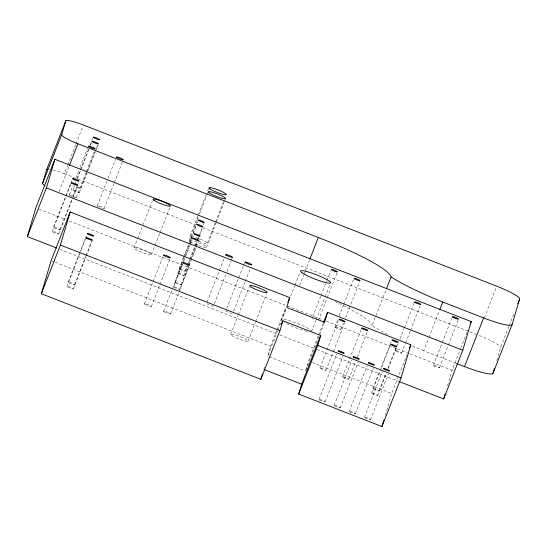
<?xml version="1.0" encoding="UTF-8"?>
<svg xmlns="http://www.w3.org/2000/svg" width="547" height="547" viewBox="0 0 547 547"><rect width="100%" height="100%" fill="white"/><g stroke="black" fill="none" stroke-linecap="round" stroke-linejoin="round"><path stroke-width="0.41" stroke-dasharray="2.73 2.05" d="M276.768 330.566L270.608 346.265L267.681 356.186L277.527 331.058M305.759 370.182L308.46 361.027L318.306 335.899M385.3 415.262L391.72 393.491L406.804 355.017M447.542 385.826L452.13 370.271L460.437 349.068M496.779 360.48L500.553 347.68L508.867 326.477M52.997 169.967A18.167 2.557 21.4 0 1 64.341 173.707L67.418 165.857M67.725 165.071L75.725 144.654M76.033 143.868L82.802 126.596M59.117 191.655L68.963 166.527M53.524 227.265L65.531 196.64M65.838 195.853L70.454 184.079M70.761 183.293L71.992 180.148M52.293 231.449L65.831 196.899M66.139 196.12L71.062 183.553M69.305 194.828L72.997 185.406M75.766 178.336L78.843 170.486M80.074 167.348L87.458 148.497M74.789 184.264L75.712 181.912M76.942 178.766L88.635 148.934M90.173 145.003L92.942 137.94M72.936 190.021L74.474 186.096M77.551 178.247L80.628 170.39M80.935 169.611L88.935 149.194M90.474 145.27L91.705 142.124M59.965 229.774L71.657 199.935M72.888 196.79L76.888 186.589M77.195 185.802L78.734 181.877M58.727 233.959L72.266 199.409M72.573 198.623L77.189 186.848M76.224 197.522L86.07 172.401M86.378 171.614L94.07 151.984M80.607 188.346L95.069 151.437M96.299 148.299L97.53 145.16M79.37 192.53L87.062 172.9M87.37 172.12L95.369 151.704M95.677 150.917L98.139 144.634M97.325 205.693L106.87 181.351M108.101 178.213L115.485 159.368M68.163 282.197L79.24 253.931M79.547 253.152L85.086 239.012M85.394 238.232L86.932 234.301M66.925 286.389L85.394 239.278M104.245 208.386L114.091 183.266M114.398 182.479L122.405 162.062M74.597 284.707L85.674 256.44M85.982 255.654L91.52 241.521M73.36 288.898L85.982 256.707M86.289 255.921L92.135 241.001M133.981 247.941L137.365 239.306M137.673 238.519L152.449 200.831M151.396 254.731L154.78 246.095M155.088 245.309L159.703 233.528M160.011 232.742L170.165 206.834M144.429 303.715L152.736 282.519M153.044 281.732L162.897 256.605M151.348 306.416L159.656 285.213M159.963 284.426L169.809 259.305M189.843 236.468L197.843 216.051M198.151 215.265L206.151 194.855M207.689 190.93L208.612 188.571M189.084 240.475L196.776 220.844M197.084 220.058L198.315 216.92M199.546 213.774L206.622 195.717M206.93 194.93L207.853 192.578M179.04 268.707L183.348 257.712M183.655 256.926L188.271 245.152M189.501 242.006L197.501 221.597M177.741 273.11L188.818 244.844M189.125 244.058L192.817 234.636M193.125 233.856L196.202 226M163.656 311.216L171.963 290.013M172.271 289.226L182.124 264.098M174.972 282.478L182.356 263.633M182.664 262.854L184.51 258.136M184.818 257.357L189.741 244.789M190.048 244.003L193.433 235.367M173.672 286.888L182.595 264.119M183.826 260.981L184.749 258.622M185.98 255.483L189.98 245.275M190.288 244.488L192.134 239.777M185.187 271.1L187.341 265.603M187.648 264.816L189.494 260.105M189.802 259.326L194.725 246.759M195.033 245.972L196.879 241.261M197.187 240.482L198.417 237.336M199.648 234.198L202.11 227.914M203.34 224.776L203.956 223.203M183.881 275.51L187.58 266.088M188.811 262.95L190.041 259.804M190.349 259.018L197.118 241.747M198.349 238.608L198.964 237.036M199.272 236.249L202.657 227.614L468.902 331.455M181.119 284.878L188.503 266.033M188.811 265.247L190.657 260.536M190.965 259.75L195.888 247.189M196.195 246.403L198.041 241.692M198.349 240.906L199.887 236.981M179.819 289.288L188.742 266.512M189.05 265.733L196.127 247.668M196.435 246.882L198.588 241.391M170.575 313.91L178.883 292.713M179.19 291.927L189.036 266.799M207.251 243.258L215.258 222.841M215.566 222.055L223.566 201.645M206.492 247.265L216.031 222.923M216.338 222.137L224.038 202.506M224.345 201.72L225.268 199.368M207.169 301.718L224.092 258.533M214.397 303.626L225.781 274.573M227.012 271.435L231.012 261.227M231.319 260.44L232.243 258.088M226.704 308.426L238.396 278.587M238.704 277.808L243.319 266.027M243.627 265.24L244.55 262.888M233.624 311.127L245.008 282.074M245.316 281.288L250.239 268.721M230.649 334.374L238.034 315.53M238.342 314.744L249.117 287.264M248.065 341.164L255.449 322.32M255.757 321.533L266.526 294.054M277.076 329.779L285.691 307.79M285.76 308.699L281.452 319.694A16.171 2.277 21.4 0 1 295.859 322.88A16.171 2.277 21.4 0 1 311.462 330.976M290.683 296.139L294.683 285.931M294.99 285.144L300.221 271.797M277.835 330.272L286.457 308.289M263.777 369.41L264.7 367.058M299.558 285.404L303.558 275.196M303.865 274.416L304.788 272.057M305.096 271.271L309.711 259.497M312.775 316.583L320.774 296.166M321.082 295.38L326.621 281.247M326.928 280.461L330.62 271.038M311.578 331.441L315.886 320.446M316.193 319.667L324.809 297.677M325.116 296.891L330.039 284.331M318.306 320.549L326.921 298.559M327.229 297.78L337.075 272.652M318.614 335.113L323.229 323.339M305.841 370.155L324.303 323.045M334.867 327.003L337.636 319.94M339.174 316.016L343.482 305.021M343.789 304.235L353.328 279.893M319.872 367.933L338.34 320.822M341.013 329.403L343.475 323.12M345.629 317.622L359.782 281.507M326.019 370.333L333.096 352.268M333.403 351.489L344.788 322.436M318.983 399.536L336.836 353.998M325.13 401.936L342.983 356.391M342.579 376.787L361.047 329.677M334.128 405.443L351.974 359.899M348.726 379.187L355.502 361.909M357.348 357.198L367.502 331.291M387.577 334.463A73.243 10.318 21.4 0 1 372.015 325.622L386.168 289.507M340.275 407.836L358.121 362.299M349.266 411.344L367.112 365.806M355.413 413.744L373.259 368.199M372.863 388.596L379.632 371.317M380.862 368.179L389.785 345.41M390.093 344.624L391.324 341.485M371.557 392.999L390.332 345.102M364.405 417.245L382.25 371.707M379.009 390.989L385.779 373.717M387.932 368.22L395.932 347.803M396.24 347.017L397.778 343.092M377.703 395.399L386.326 373.41M388.172 368.699L396.172 348.289M395.467 350.634L396.39 348.275M397.621 345.136L398.237 343.564M400.083 338.853L404.083 328.644M404.39 327.865L414.236 302.737M370.551 419.645L388.397 374.1M401.614 353.027L405.306 343.605M405.614 342.819L410.229 331.044M410.537 330.258L420.075 305.917M455.897 363.249L423.699 350.695L428.622 338.128M428.93 337.342L439.391 310.648M433.333 365.389L441.949 343.407M442.256 342.62L451.795 318.279M439.48 367.789L448.096 345.8M448.403 345.013L458.249 319.892M460.745 348.289L467.829 330.224M484.416 317.588L496.416 286.963M509.175 325.691L514.098 313.13M64.341 173.707L74.672 177.734M77.852 178.978L195.484 224.844M469.702 331.762L477.647 334.86M38.994 209.18L65.257 219.429M69.243 220.974L323.174 319.988M326.361 321.233L409.149 353.512M409.942 353.82L452.13 370.271M59.985 249.323L278.895 334.675M279.695 334.983L316.31 349.266M317.103 349.574L398.298 381.232M51.89 260.987L54.276 261.917M55.069 262.225L270.608 346.265M312.426 362.572L391.72 393.491M269.261 356.801L305.534 370.941M335.126 301.5A78.618 11.077 21.4 0 1 338.47 303.106M339.126 303.428A78.618 11.077 21.4 0 1 372.015 325.622M192.455 238.54A9.347 1.32 21.4 0 1 194.035 236.926A9.347 1.32 21.4 0 1 206.889 242.649A9.347 1.32 21.4 0 1 198.917 241.412M77.524 186.623A3.453 0.485 21.4 0 1 80.532 188.407A3.453 0.485 21.4 0 1 76.156 187.101A3.453 0.485 21.4 0 1 74.672 185.768M423.699 350.695A73.243 10.318 21.4 0 1 411.412 345.601M479.213 335.482A25.695 3.617 21.4 0 1 500.553 347.68M49.319 169.221A18.167 2.557 21.4 0 1 49.941 169.317M307.127 331.366A16.171 2.277 21.4 0 1 284.748 322.593M213.474 305.985A3.713 0.526 21.4 0 1 210.766 305.472A3.713 0.526 21.4 0 1 206.944 303.715M232.16 313.554A3.713 0.526 21.4 0 1 227.381 311.893A3.713 0.526 21.4 0 1 226.321 310.71M313.581 319.14A3.296 0.465 21.4 0 1 312.501 318.532M190.062 241.562A9.347 1.32 21.4 0 0 205.139 247.442A9.347 1.32 21.4 0 0 198.164 242.601A9.347 1.32 21.4 0 0 190.062 241.562M73.298 190.424A3.453 0.485 21.4 0 0 78.871 192.599A3.453 0.485 21.4 0 0 76.286 190.807A3.453 0.485 21.4 0 0 73.298 190.424M97.715 206.123A3.713 0.526 21.4 0 0 103.711 208.462A3.713 0.526 21.4 0 0 100.935 206.534A3.713 0.526 21.4 0 0 97.715 206.123M69.695 195.258A3.713 0.526 21.4 0 0 75.684 197.597A3.713 0.526 21.4 0 0 72.915 195.669A3.713 0.526 21.4 0 0 69.695 195.258M134.965 249.029A9.347 1.32 21.4 0 0 150.042 254.909A9.347 1.32 21.4 0 0 143.061 250.068A9.347 1.32 21.4 0 0 134.965 249.029M53.886 227.661A3.453 0.485 21.4 0 0 59.459 229.836A3.453 0.485 21.4 0 0 56.881 228.051A3.453 0.485 21.4 0 0 53.886 227.661M52.656 231.853A3.453 0.485 21.4 0 0 58.228 234.027A3.453 0.485 21.4 0 0 55.644 232.236A3.453 0.485 21.4 0 0 52.656 231.853M433.675 365.772A3.296 0.465 21.4 0 0 439.002 367.851A3.296 0.465 21.4 0 0 436.54 366.141A3.296 0.465 21.4 0 0 433.675 365.772M395.816 351.017A3.296 0.465 21.4 0 0 401.136 353.095A3.296 0.465 21.4 0 0 398.674 351.386A3.296 0.465 21.4 0 0 395.816 351.017M174.014 287.271A3.296 0.465 21.4 0 0 179.341 289.349A3.296 0.465 21.4 0 0 176.879 287.64A3.296 0.465 21.4 0 0 174.014 287.271M178.083 273.5A3.296 0.465 21.4 0 0 183.409 275.572A3.296 0.465 21.4 0 0 180.941 273.862A3.296 0.465 21.4 0 0 178.083 273.5M179.382 269.09A3.296 0.465 21.4 0 0 184.708 271.162A3.296 0.465 21.4 0 0 182.247 269.452A3.296 0.465 21.4 0 0 179.382 269.09M175.32 282.867A3.296 0.465 21.4 0 0 180.64 284.939A3.296 0.465 21.4 0 0 178.178 283.23A3.296 0.465 21.4 0 0 175.32 282.867M335.208 327.386A3.296 0.465 21.4 0 0 340.535 329.465A3.296 0.465 21.4 0 0 338.073 327.756A3.296 0.465 21.4 0 0 335.208 327.386M144.818 304.146A3.713 0.526 21.4 0 0 150.815 306.484A3.713 0.526 21.4 0 0 148.039 304.563A3.713 0.526 21.4 0 0 144.818 304.146M164.045 311.646A3.713 0.526 21.4 0 0 170.035 313.985A3.713 0.526 21.4 0 0 167.266 312.057A3.713 0.526 21.4 0 0 164.045 311.646M373.204 388.979A3.296 0.465 21.4 0 0 378.531 391.05A3.296 0.465 21.4 0 0 376.069 389.341A3.296 0.465 21.4 0 0 373.204 388.979M371.905 393.389A3.296 0.465 21.4 0 0 377.232 395.46A3.296 0.465 21.4 0 0 374.763 393.751A3.296 0.465 21.4 0 0 371.905 393.389M364.746 417.634A3.296 0.465 21.4 0 0 370.073 419.706A3.296 0.465 21.4 0 0 367.611 417.997A3.296 0.465 21.4 0 0 364.746 417.634M349.608 411.727A3.296 0.465 21.4 0 0 354.935 413.805A3.296 0.465 21.4 0 0 352.473 412.096A3.296 0.465 21.4 0 0 349.608 411.727M334.47 405.826A3.296 0.465 21.4 0 0 339.796 407.898A3.296 0.465 21.4 0 0 337.328 406.195A3.296 0.465 21.4 0 0 334.47 405.826M319.332 399.925A3.296 0.465 21.4 0 0 324.658 401.997A3.296 0.465 21.4 0 0 322.19 400.288A3.296 0.465 21.4 0 0 319.332 399.925M320.221 368.316A3.296 0.465 21.4 0 0 325.54 370.394A3.296 0.465 21.4 0 0 323.079 368.685A3.296 0.465 21.4 0 0 320.221 368.316M342.928 377.17A3.296 0.465 21.4 0 0 348.254 379.249A3.296 0.465 21.4 0 0 345.786 377.539A3.296 0.465 21.4 0 0 342.928 377.17M231.634 335.461A9.347 1.32 21.4 0 0 246.711 341.342A9.347 1.32 21.4 0 0 239.73 336.501A9.347 1.32 21.4 0 0 231.634 335.461M68.525 282.601A3.453 0.485 21.4 0 0 74.098 284.775A3.453 0.485 21.4 0 0 71.52 282.984A3.453 0.485 21.4 0 0 68.525 282.601M67.288 286.792A3.453 0.485 21.4 0 0 72.86 288.966A3.453 0.485 21.4 0 0 70.283 287.175A3.453 0.485 21.4 0 0 67.288 286.792"/><path stroke-width="0.82" d="M45.059 185.857A18.167 2.557 21.4 0 1 42.611 183.375L46.686 169.57L65.763 120.887A18.167 2.557 21.4 0 1 83.417 125.024L496.724 286.177A25.695 3.617 21.4 0 1 519.636 298.997L512.074 324.603L492.997 373.28A29.299 4.13 21.4 0 1 464.533 366.613L456.683 363.55M56.806 248.078L27.35 236.598L35.808 207.942L54.885 159.259L471.213 321.588L462.755 350.244L443.672 398.927L399.098 381.546M42.611 183.375L61.688 134.699L65.763 120.887M27.35 236.598L46.427 187.915L54.885 159.259M282.861 320.727L279.934 330.648L260.851 379.331L41.34 293.739L51.097 260.673L70.173 211.997L289.691 297.589L286.765 307.503L324.61 322.258L327.537 312.344L410.804 344.808L401.047 377.868L381.963 426.551L298.703 394.086L301.629 384.165L320.706 335.489L282.861 320.727L281.322 324.651M41.34 293.739L60.416 245.056L70.173 211.997M260.851 379.331L262.43 373.991M298.703 394.086L317.78 345.403L320.706 335.489M381.963 426.551L383.871 420.103M443.672 398.927L445.121 394.011M492.997 373.28L494.413 368.48M69.271 165.748L77.886 143.758A18.167 2.557 21.4 0 1 61.688 134.699M287.845 302.3L289.691 297.589M310.019 258.71L318.327 237.507L77.886 143.758M323.537 322.552L327.537 312.344M386.476 288.72L391.091 276.939A78.618 11.077 21.4 0 0 318.327 237.507M409.573 347.947L410.804 344.808M439.699 309.862L442.776 302.012A73.243 10.318 21.4 0 1 391.091 276.939M470.29 323.947L471.213 321.588M464.533 366.613L483.61 317.93A29.299 4.13 21.4 0 0 512.074 324.603M517.79 303.708L519.636 298.997M442.776 302.012L483.61 317.93M46.427 187.915L462.755 350.244M60.416 245.056L279.934 330.648M317.78 345.403L401.047 377.868M264.57 369.717L301.629 384.165M46.686 169.57A18.167 2.557 21.4 0 1 47.452 169.16M209.145 192.879A9.347 1.32 21.4 0 0 224.222 198.759A9.347 1.32 21.4 0 0 217.241 193.918A9.347 1.32 21.4 0 0 209.145 192.879M209.904 188.872A9.347 1.32 21.4 0 0 224.981 194.753A9.347 1.32 21.4 0 0 218 189.912A9.347 1.32 21.4 0 0 209.904 188.872M93.612 137.557A3.453 0.485 21.4 0 0 99.185 139.731A3.453 0.485 21.4 0 0 96.6 137.94A3.453 0.485 21.4 0 0 93.612 137.557M92.375 141.741A3.453 0.485 21.4 0 0 97.947 143.916A3.453 0.485 21.4 0 0 95.369 142.124A3.453 0.485 21.4 0 0 92.375 141.741M116.798 157.44A3.713 0.526 21.4 0 0 122.788 159.779A3.713 0.526 21.4 0 0 120.012 157.857A3.713 0.526 21.4 0 0 116.798 157.44M88.771 146.575A3.713 0.526 21.4 0 0 94.761 148.914A3.713 0.526 21.4 0 0 91.992 146.993A3.713 0.526 21.4 0 0 88.771 146.575M302.224 272.898A16.171 2.277 21.4 0 0 328.309 283.072A16.171 2.277 21.4 0 0 316.241 274.697A16.171 2.277 21.4 0 0 302.224 272.898M154.042 200.346A9.347 1.32 21.4 0 0 169.119 206.226A9.347 1.32 21.4 0 0 162.138 201.385A9.347 1.32 21.4 0 0 154.042 200.346M72.97 178.985A3.453 0.485 21.4 0 0 78.542 181.153A3.453 0.485 21.4 0 0 75.958 179.368A3.453 0.485 21.4 0 0 72.97 178.985M71.732 183.17A3.453 0.485 21.4 0 0 77.305 185.344A3.453 0.485 21.4 0 0 74.727 183.553A3.453 0.485 21.4 0 0 71.732 183.17M452.759 317.089A3.296 0.465 21.4 0 0 458.078 319.168A3.296 0.465 21.4 0 0 455.617 317.458A3.296 0.465 21.4 0 0 452.759 317.089M414.893 302.334A3.296 0.465 21.4 0 0 420.212 304.412A3.296 0.465 21.4 0 0 417.751 302.703A3.296 0.465 21.4 0 0 414.893 302.334M226.02 255.039A3.713 0.526 21.4 0 0 232.01 257.37A3.713 0.526 21.4 0 0 229.241 255.449A3.713 0.526 21.4 0 0 226.02 255.039M245.247 262.533A3.713 0.526 21.4 0 0 251.237 264.871A3.713 0.526 21.4 0 0 248.468 262.943A3.713 0.526 21.4 0 0 245.247 262.533M193.098 238.588A3.296 0.465 21.4 0 0 198.417 240.666A3.296 0.465 21.4 0 0 195.956 238.957A3.296 0.465 21.4 0 0 193.098 238.588M197.159 224.817A3.296 0.465 21.4 0 0 202.486 226.889A3.296 0.465 21.4 0 0 200.024 225.179A3.296 0.465 21.4 0 0 197.159 224.817M198.465 220.407A3.296 0.465 21.4 0 0 203.785 222.485A3.296 0.465 21.4 0 0 201.323 220.776A3.296 0.465 21.4 0 0 198.465 220.407M194.397 234.184A3.296 0.465 21.4 0 0 199.717 236.256A3.296 0.465 21.4 0 0 197.255 234.547A3.296 0.465 21.4 0 0 194.397 234.184M331.578 269.856A3.296 0.465 21.4 0 0 336.904 271.927A3.296 0.465 21.4 0 0 334.443 270.218A3.296 0.465 21.4 0 0 331.578 269.856M354.292 278.71A3.296 0.465 21.4 0 0 359.611 280.782A3.296 0.465 21.4 0 0 357.15 279.073A3.296 0.465 21.4 0 0 354.292 278.71M163.895 255.47A3.713 0.526 21.4 0 0 169.891 257.801A3.713 0.526 21.4 0 0 167.115 255.88A3.713 0.526 21.4 0 0 163.895 255.47M183.122 262.963A3.713 0.526 21.4 0 0 189.118 265.302A3.713 0.526 21.4 0 0 186.342 263.374A3.713 0.526 21.4 0 0 183.122 262.963M392.288 340.296A3.296 0.465 21.4 0 0 397.607 342.374A3.296 0.465 21.4 0 0 395.146 340.665A3.296 0.465 21.4 0 0 392.288 340.296M390.982 344.706A3.296 0.465 21.4 0 0 396.308 346.777A3.296 0.465 21.4 0 0 393.84 345.068A3.296 0.465 21.4 0 0 390.982 344.706M383.83 368.952A3.296 0.465 21.4 0 0 389.149 371.023A3.296 0.465 21.4 0 0 386.688 369.314A3.296 0.465 21.4 0 0 383.83 368.952M368.692 363.044A3.296 0.465 21.4 0 0 374.011 365.123A3.296 0.465 21.4 0 0 371.55 363.413A3.296 0.465 21.4 0 0 368.692 363.044M353.547 357.143A3.296 0.465 21.4 0 0 358.873 359.222A3.296 0.465 21.4 0 0 356.412 357.512A3.296 0.465 21.4 0 0 353.547 357.143M338.408 351.242A3.296 0.465 21.4 0 0 343.735 353.314A3.296 0.465 21.4 0 0 341.273 351.605A3.296 0.465 21.4 0 0 338.408 351.242M339.297 319.633A3.296 0.465 21.4 0 0 344.624 321.711A3.296 0.465 21.4 0 0 342.155 320.002A3.296 0.465 21.4 0 0 339.297 319.633M362.005 328.487A3.296 0.465 21.4 0 0 367.331 330.566A3.296 0.465 21.4 0 0 364.87 328.856A3.296 0.465 21.4 0 0 362.005 328.487M250.711 286.778A9.347 1.32 21.4 0 0 265.787 292.659A9.347 1.32 21.4 0 0 258.806 287.818A9.347 1.32 21.4 0 0 250.711 286.778M87.602 233.918A3.453 0.485 21.4 0 0 93.175 236.092A3.453 0.485 21.4 0 0 90.597 234.307A3.453 0.485 21.4 0 0 87.602 233.918M86.371 238.109A3.453 0.485 21.4 0 0 91.937 240.283A3.453 0.485 21.4 0 0 89.359 238.492A3.453 0.485 21.4 0 0 86.371 238.109"/></g></svg>
